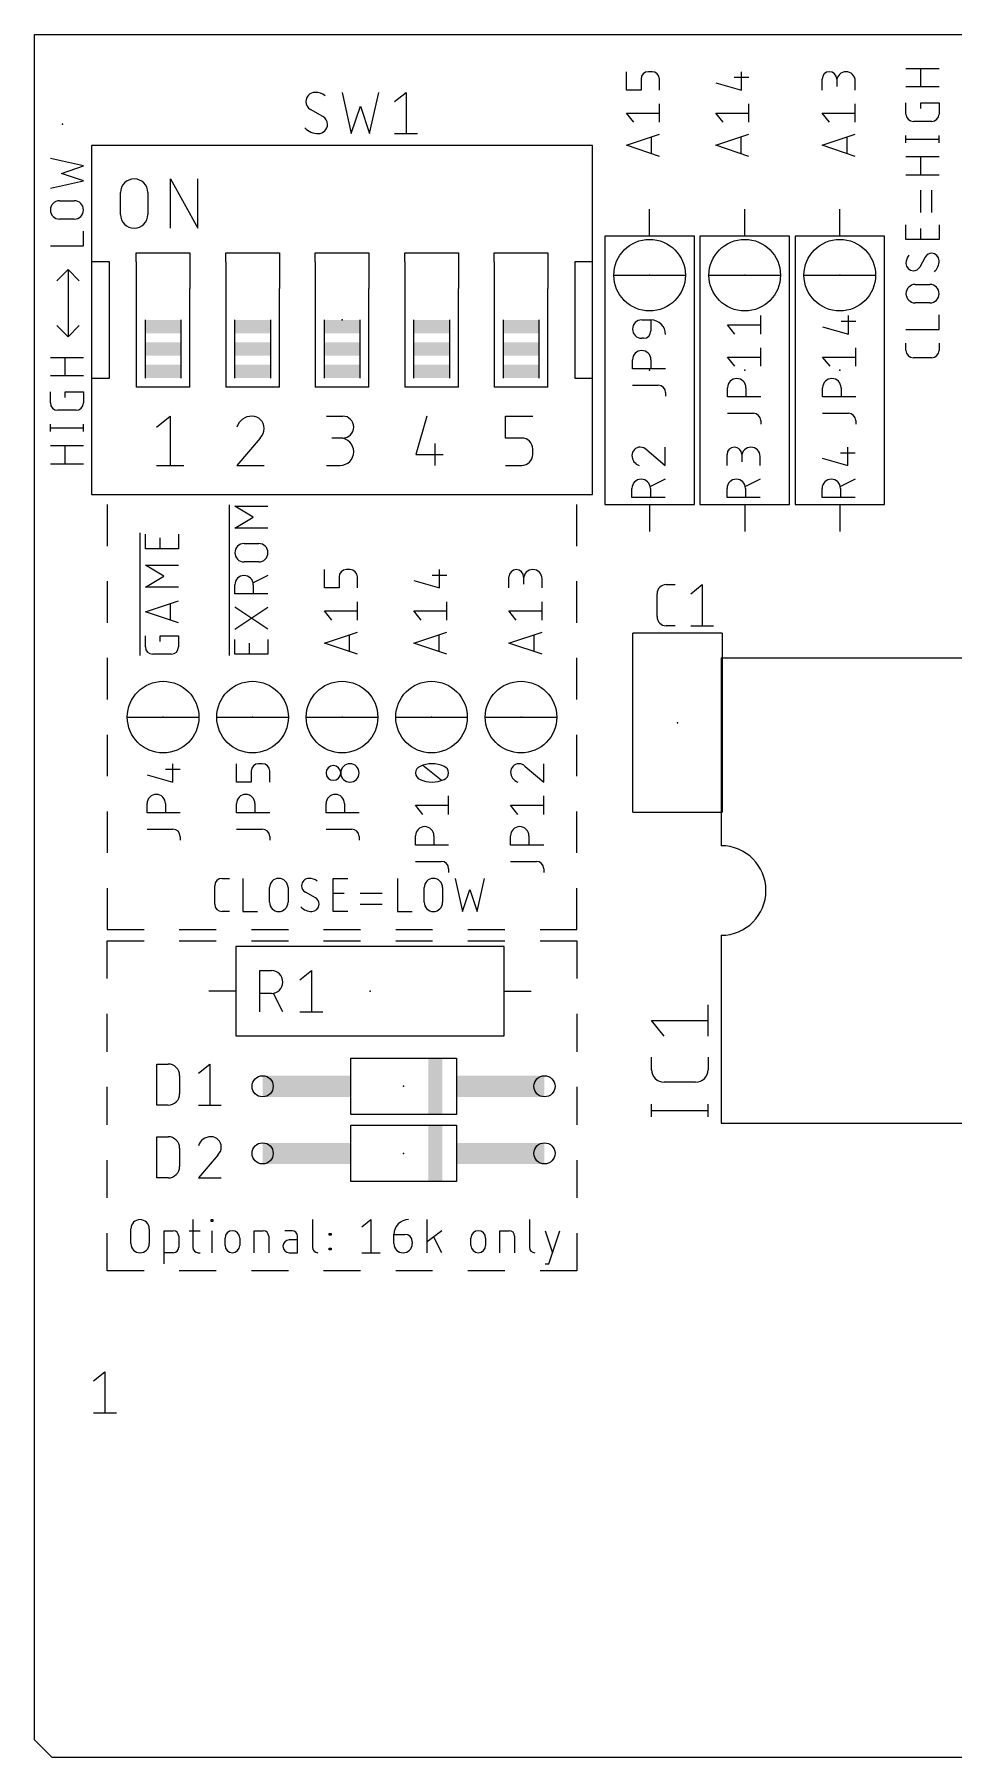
# Model space of a CAD drawing. Extents: x 0 to 58, y 0 to 76.8.
# Drawn here: x 0 to 26.09, y 0 to 48.9 of the extents above; entities that cross this region are included whole.
import ezdxf

# ---------------------------------------------------------------- set-up
doc = ezdxf.new("R2010")
doc.units = 0
for name, color, linetype in [('20', 30, 'CONTINUOUS'), ('21', 253, 'CONTINUOUS'), ('23', 7, 'CONTINUOUS'), ('25', 253, 'CONTINUOUS'), ('51', 253, 'CONTINUOUS')]:
    doc.layers.add(name, color=color, linetype=linetype)

# ---------------------------------------------------------------- blocks, each defined once
blk = doc.blocks.new('RECT')
blk.add_solid([(-0.5, -0.5), (0.5, -0.5), (-0.5, 0.5), (0.5, 0.5)])

msp = doc.modelspace()

# ---------------------------------------------------------------- linework, layer by layer
at = {"layer": '20'}
for p, q in [((0, 11), (0, 48.9)), ((0, 48.9), (58, 48.9)), ((0, 0.5), (0, 11)), ((0.5, 0), (0, 0.5)), ((57.5, 0), (0.5, 0))]:
    msp.add_line(p, q, dxfattribs=at)
at = {"layer": '21'}
for p, q in [((24.7396, 47.9312), (25.6794, 47.9312)), ((25.1573, 47.4091), (25.1573, 47.9312)), ((16.8021, 47.3216), (16.8021, 47.8437)), ((17.2198, 47.6349), (17.2198, 47.3216)), ((17.5331, 47.8437), (17.4286, 47.8437)), ((17.7419, 47.3216), (17.7419, 47.6349)), ((19.3421, 47.5304), (20.0731, 47.3216)), ((19.8642, 47.6871), (20.2819, 47.6871)), ((20.0731, 47.3216), (20.0731, 47.8437)), ((22.3584, 47.3216), (22.3584, 47.6349)), ((22.776, 47.6349), (22.776, 47.426)), ((23.2981, 47.3216), (23.2981, 47.5827)), ((17.2198, 47.3216), (16.8021, 47.3216)), ((25.6794, 47.4091), (24.7396, 47.4091)), ((24.7396, 46.6426), (24.7396, 46.9559)), ((25.1573, 46.7992), (25.1573, 46.9559)), ((25.1573, 46.9559), (25.6794, 46.9559)), ((25.6794, 46.9559), (25.6794, 46.6426)), ((17.0109, 46.4072), (16.8021, 46.6683)), ((16.8021, 46.6683), (17.7419, 46.6683)), ((17.7419, 46.4072), (17.7419, 46.9293)), ((19.5509, 46.4072), (19.3421, 46.6683)), ((19.3421, 46.6683), (20.2819, 46.6683)), ((20.2819, 46.4072), (20.2819, 46.9293)), ((22.5672, 46.4072), (22.3584, 46.6683)), ((22.3584, 46.6683), (23.2981, 46.6683)), ((23.2981, 46.4072), (23.2981, 46.9293)), ((16.8021, 45.7539), (17.7419, 46.0671)), ((17.5069, 45.9888), (17.5069, 45.5189)), ((19.3421, 45.7539), (20.2819, 46.0671)), ((20.047, 45.9888), (20.047, 45.5189)), ((22.3584, 45.7539), (23.2981, 46.0671)), ((23.0632, 45.9888), (23.0632, 45.5189)), ((24.7396, 45.8284), (24.7396, 46.0372)), ((25.4706, 46.4337), (24.9484, 46.4337)), ((25.6794, 45.8284), (25.6794, 46.0372)), ((15.8433, 45.7518), (1.6193, 45.7518)), ((1.6193, 45.7518), (1.6193, 42.4498)), ((15.8433, 42.4498), (15.8433, 45.7518)), ((17.7419, 45.4406), (16.8021, 45.7539)), ((20.2819, 45.4406), (19.3421, 45.7539)), ((23.2981, 45.4406), (22.3584, 45.7539)), ((24.7396, 45.9328), (25.6794, 45.9328)), ((1.3907, 45.1671), (0.4509, 45.3759)), ((0.7641, 44.9582), (1.3907, 45.1671)), ((24.7396, 45.4319), (25.6794, 45.4319)), ((25.1573, 44.9098), (25.1573, 45.4319)), ((0.4509, 44.5405), (1.3907, 44.7494)), ((1.3907, 44.7494), (0.7641, 44.9582)), ((25.6794, 44.9098), (24.7396, 44.9098)), ((0.7119, 44.183), (1.1296, 44.183)), ((25.1573, 43.8517), (25.1573, 44.4782)), ((25.4706, 43.8517), (25.4706, 44.4782)), ((1.1296, 43.6608), (0.7119, 43.6608)), ((17.4625, 43.18), (17.4625, 43.942)), ((20.1613, 43.18), (20.1613, 43.942)), ((22.86, 43.18), (22.86, 43.942)), ((1.3907, 42.9006), (1.3907, 43.3183)), ((16.1925, 43.18), (16.1925, 35.56)), ((18.7325, 43.18), (16.1925, 43.18)), ((18.7325, 35.56), (18.7325, 43.18)), ((18.8912, 43.18), (18.8912, 35.56)), ((21.4313, 43.18), (18.8912, 43.18)), ((21.4313, 35.56), (21.4313, 43.18)), ((21.59, 43.18), (21.59, 35.56)), ((24.13, 43.18), (21.59, 43.18)), ((24.13, 35.56), (24.13, 43.18)), ((24.7396, 43.0827), (24.7396, 43.5004)), ((25.6794, 43.0827), (24.7396, 43.0827)), ((25.1573, 43.0827), (25.1573, 43.396)), ((25.6794, 43.5004), (25.6794, 43.0827)), ((0.4509, 42.9006), (1.3907, 42.9006)), ((2.8893, 42.4498), (2.8893, 42.7037)), ((2.8893, 42.7037), (3.1433, 42.7037)), ((4.1593, 42.7037), (4.4133, 42.7037)), ((4.4133, 42.7037), (4.4133, 42.4498)), ((5.4293, 42.4498), (5.4293, 42.7037)), ((5.4293, 42.7037), (5.6833, 42.7037)), ((6.6993, 42.7037), (6.9533, 42.7037)), ((6.9533, 42.7037), (6.9533, 42.4498)), ((7.9693, 42.4498), (7.9693, 42.7037)), ((7.9693, 42.7037), (8.2233, 42.7037)), ((9.2393, 42.7037), (9.4932, 42.7037)), ((9.4932, 42.7037), (9.4932, 42.4498)), ((10.5092, 42.4498), (10.5092, 42.7037)), ((10.5092, 42.7037), (10.7633, 42.7037)), ((11.7793, 42.7037), (12.0333, 42.7037)), ((12.0333, 42.7037), (12.0333, 42.4498)), ((13.0493, 42.4498), (13.0493, 42.7037)), ((13.0493, 42.7037), (13.3033, 42.7037)), ((14.3193, 42.7037), (14.5732, 42.7037)), ((14.5732, 42.7037), (14.5732, 42.4498)), ((25.2878, 42.5842), (25.1312, 42.2971)), ((0.635, 41.91), (0.9525, 42.2275)), ((0.9525, 42.2275), (0.9525, 40.3225)), ((0.9525, 42.2275), (1.27, 41.91)), ((2.1273, 42.4498), (1.6193, 42.4498)), ((1.6193, 42.4498), (1.6193, 39.1478)), ((2.1273, 39.1478), (2.1273, 42.4498)), ((15.8433, 42.4498), (15.3353, 42.4498)), ((15.3353, 42.4498), (15.3353, 39.1478)), ((15.8433, 39.1478), (15.8433, 42.4498)), ((2.8893, 41.6878), (2.8893, 38.8938)), ((4.4133, 38.8938), (4.4133, 41.6878)), ((5.4293, 41.6878), (5.4293, 38.8938)), ((6.9533, 38.8938), (6.9533, 41.6878)), ((7.9693, 41.6878), (7.9693, 38.8938)), ((9.4932, 38.8938), (9.4932, 41.6878)), ((10.5092, 41.6878), (10.5092, 38.8938)), ((12.0333, 38.8938), (12.0333, 41.6878)), ((13.0493, 41.6878), (13.0493, 38.8938)), ((14.5732, 38.8938), (14.5732, 41.6878)), ((25.0007, 41.8048), (25.4183, 41.8048)), ((25.4183, 41.2826), (25.0007, 41.2826)), ((0.635, 40.64), (0.9525, 40.3225)), ((0.9525, 40.3225), (1.27, 40.64)), ((3.1433, 40.7988), (3.1433, 39.1478)), ((4.1593, 40.7988), (4.1593, 39.1478)), ((5.6833, 40.7988), (5.6833, 39.1478)), ((6.6993, 40.7988), (6.6993, 39.1478)), ((8.2233, 40.7988), (8.2233, 39.1478)), ((9.2393, 40.7988), (9.2393, 39.1478)), ((10.7633, 40.7988), (10.7633, 39.1478)), ((11.7793, 40.7988), (11.7793, 39.1478)), ((13.3033, 40.7988), (13.3033, 39.1478)), ((14.3193, 40.7988), (14.3193, 39.1478)), ((25.6794, 40.5224), (25.6794, 40.9401)), ((24.7396, 40.5224), (25.6794, 40.5224)), ((24.7396, 39.9344), (24.7396, 40.1433)), ((25.6794, 40.1433), (25.6794, 39.9344)), ((0.4509, 39.7308), (1.3907, 39.7308)), ((0.8685, 39.2087), (0.8685, 39.7308)), ((25.4706, 39.7256), (24.9484, 39.7256)), ((1.3907, 39.2087), (0.4509, 39.2087)), ((1.6193, 39.1478), (2.1273, 39.1478)), ((1.6193, 39.1478), (1.6193, 35.8458)), ((15.3353, 39.1478), (15.8433, 39.1478)), ((15.8433, 35.8458), (15.8433, 39.1478)), ((0.4509, 38.4422), (0.4509, 38.7555)), ((0.8685, 38.5988), (0.8685, 38.7555)), ((0.8685, 38.7555), (1.3907, 38.7555)), ((1.3907, 38.7555), (1.3907, 38.4422)), ((4.4133, 38.8938), (2.8893, 38.8938)), ((6.9533, 38.8938), (5.4293, 38.8938)), ((9.4932, 38.8938), (7.9693, 38.8938)), ((12.0333, 38.8938), (10.5092, 38.8938)), ((14.5732, 38.8938), (13.0493, 38.8938)), ((1.1818, 38.2333), (0.6597, 38.2333)), ((0.4509, 37.628), (0.4509, 37.8368)), ((0.4509, 37.7324), (1.3907, 37.7324)), ((1.3907, 37.628), (1.3907, 37.8368)), ((0.4509, 37.2315), (1.3907, 37.2315)), ((0.8685, 36.7094), (0.8685, 37.2315)), ((1.3907, 36.7094), (0.4509, 36.7094)), ((1.6193, 35.8458), (15.8433, 35.8458)), ((2.0638, 35.56), (2.0638, 34.3825)), ((5.5372, 31.2738), (5.5372, 35.5496)), ((6.2117, 35.1983), (5.6896, 35.5115)), ((5.6896, 35.5115), (6.6294, 35.5115)), ((15.3988, 34.3825), (15.3988, 35.56)), ((16.1925, 35.56), (18.7325, 35.56)), ((17.4625, 35.56), (17.4625, 34.798)), ((18.8912, 35.56), (21.4313, 35.56)), ((20.1613, 35.56), (20.1613, 34.798)), ((21.59, 35.56), (24.13, 35.56)), ((22.86, 35.56), (22.86, 34.798)), ((2.9972, 31.2738), (2.9972, 34.7564)), ((5.6896, 34.885), (6.2117, 35.1983)), ((6.6294, 34.885), (5.6896, 34.885)), ((3.1496, 34.3006), (3.1496, 34.7183)), ((4.0894, 34.3006), (3.1496, 34.3006)), ((3.5673, 34.3006), (3.5673, 34.6139)), ((4.0894, 34.7183), (4.0894, 34.3006)), ((5.9507, 34.4535), (6.3683, 34.4535)), ((3.6717, 33.5236), (3.1496, 33.8369)), ((3.1496, 33.8369), (4.0894, 33.8369)), ((6.3683, 33.9314), (5.9507, 33.9314)), ((2.0638, 33.3825), (2.0638, 32.205)), ((3.1496, 33.2103), (3.6717, 33.5236)), ((5.6896, 33.0227), (5.6896, 33.2837)), ((6.6294, 33.5448), (6.2117, 33.3359)), ((6.2117, 33.2837), (6.2117, 33.0227)), ((8.2296, 33.1929), (8.2296, 33.715)), ((8.6473, 33.5061), (8.6473, 33.1929)), ((8.9606, 33.715), (8.8561, 33.715)), ((9.1694, 33.1929), (9.1694, 33.5061)), ((10.7696, 33.4017), (11.5006, 33.1929)), ((11.2917, 33.5583), (11.7094, 33.5583)), ((11.5006, 33.1929), (11.5006, 33.715)), ((13.4684, 33.1929), (13.4684, 33.5061)), ((13.886, 33.5061), (13.886, 33.2973)), ((14.4082, 33.1929), (14.4082, 33.4539)), ((15.3988, 32.205), (15.3988, 33.3825)), ((4.0894, 33.2103), (3.1496, 33.2103)), ((3.1496, 32.5178), (4.0894, 32.831)), ((6.6294, 33.0227), (5.6896, 33.0227)), ((8.6473, 33.1929), (8.2296, 33.1929)), ((9.1694, 32.2785), (9.1694, 32.8006)), ((11.7094, 32.2785), (11.7094, 32.8006)), ((14.4082, 32.2785), (14.4082, 32.8006)), ((4.0894, 32.2045), (3.1496, 32.5178)), ((3.8545, 32.7527), (3.8545, 32.2828)), ((6.6294, 32.0199), (5.6896, 32.6464)), ((5.6896, 32.0199), (6.6294, 32.6464)), ((8.4384, 32.2785), (8.2296, 32.5395)), ((8.2296, 32.5395), (9.1694, 32.5395)), ((10.9784, 32.2785), (10.7696, 32.5395)), ((10.7696, 32.5395), (11.7094, 32.5395)), ((13.6772, 32.2785), (13.4684, 32.5395)), ((13.4684, 32.5395), (14.4082, 32.5395)), ((3.1496, 31.5207), (3.1496, 31.834)), ((3.5673, 31.6773), (3.5673, 31.834)), ((3.5673, 31.834), (4.0894, 31.834)), ((4.0894, 31.834), (4.0894, 31.5207)), ((8.2296, 31.6251), (9.1694, 31.9384)), ((8.9345, 31.8601), (8.9345, 31.3902)), ((10.7696, 31.6251), (11.7094, 31.9384)), ((11.4745, 31.8601), (11.4745, 31.3902)), ((13.4684, 31.6251), (14.4082, 31.9384)), ((14.1732, 31.8601), (14.1732, 31.3902)), ((16.9863, 26.8288), (16.9863, 31.9088)), ((19.5263, 31.9088), (16.9863, 31.9088)), ((19.5263, 31.9088), (19.5263, 26.8288)), ((3.8806, 31.3118), (3.3584, 31.3118)), ((5.6896, 31.3118), (5.6896, 31.7295)), ((6.6294, 31.3118), (5.6896, 31.3118)), ((6.1073, 31.3118), (6.1073, 31.6251)), ((6.6294, 31.7295), (6.6294, 31.3118)), ((9.1694, 31.3118), (8.2296, 31.6251)), ((11.7094, 31.3118), (10.7696, 31.6251)), ((14.4082, 31.3118), (13.4684, 31.6251)), ((2.0638, 31.205), (2.0638, 30.0275)), ((15.3988, 30.0275), (15.3988, 31.205)), ((19.4945, 31.2103), (19.4945, 25.8763)), ((19.4945, 31.2103), (54.8005, 31.2103)), ((2.0638, 29.0275), (2.0638, 27.85)), ((15.3988, 27.85), (15.3988, 29.0275)), ((2.0638, 26.85), (2.0638, 25.6725)), ((15.3988, 25.6725), (15.3988, 26.85)), ((16.9863, 26.8288), (19.5263, 26.8288)), ((5.3269, 24.9491), (5.5358, 24.9491)), ((5.9149, 24.9491), (5.9149, 24.0094)), ((8.4752, 24.0094), (8.4752, 24.9491)), ((8.4752, 24.9491), (8.8929, 24.9491)), ((10.304, 24.9491), (10.304, 24.0094)), ((11.9439, 24.9491), (12.1528, 24.0094)), ((12.5705, 24.0094), (12.7793, 24.9491)), ((2.0638, 24.6725), (2.0638, 23.495)), ((5.1181, 24.2182), (5.1181, 24.7403)), ((6.6751, 24.2704), (6.6751, 24.6881)), ((7.1973, 24.6881), (7.1973, 24.2704)), ((7.9767, 24.4009), (7.6896, 24.5576)), ((8.4752, 24.5315), (8.7885, 24.5315)), ((9.2442, 24.5315), (9.8707, 24.5315)), ((11.0642, 24.2704), (11.0642, 24.6881)), ((11.5864, 24.6881), (11.5864, 24.2704)), ((12.1528, 24.0094), (12.3616, 24.6359)), ((12.3616, 24.6359), (12.5705, 24.0094)), ((15.3988, 23.495), (15.3988, 24.6725)), ((5.5358, 24.0094), (5.3269, 24.0094)), ((5.9149, 24.0094), (6.3326, 24.0094)), ((8.8929, 24.0094), (8.4752, 24.0094)), ((9.2442, 24.2182), (9.8707, 24.2182)), ((10.304, 24.0094), (10.7217, 24.0094)), ((2.0638, 23.495), (3.1116, 23.495)), ((4.1116, 23.495), (5.1595, 23.495)), ((6.1595, 23.495), (7.2073, 23.495)), ((8.2073, 23.495), (9.2552, 23.495)), ((10.2552, 23.495), (11.303, 23.495)), ((12.303, 23.495), (13.3509, 23.495)), ((14.3509, 23.495), (15.3988, 23.495)), ((2.0638, 23.1775), (3.1116, 23.1775)), ((2.0638, 22.1043), (2.0638, 23.1775)), ((4.1116, 23.1775), (5.1595, 23.1775)), ((13.335, 23.0188), (5.715, 23.0188)), ((5.715, 23.0188), (5.715, 20.4788)), ((6.1595, 23.1775), (7.2073, 23.1775)), ((8.2073, 23.1775), (9.2552, 23.1775)), ((10.2552, 23.1775), (11.303, 23.1775)), ((12.303, 23.1775), (13.3509, 23.1775)), ((13.335, 20.4788), (13.335, 23.0188)), ((14.3509, 23.1775), (15.3988, 23.1775)), ((15.3988, 23.1775), (15.3988, 22.1043)), ((19.4945, 23.3362), (19.4945, 18.0023)), ((5.715, 21.7488), (4.953, 21.7488)), ((13.335, 21.7488), (14.097, 21.7488)), ((2.0638, 20.031), (2.0638, 21.1043)), ((15.3988, 21.1043), (15.3988, 20.031)), ((5.715, 20.4788), (13.335, 20.4788)), ((8.9775, 19.85), (11.9775, 19.85)), ((8.9775, 18.25), (8.9775, 19.85)), ((11.9775, 19.85), (11.9775, 18.25)), ((2.0638, 17.9578), (2.0638, 19.031)), ((15.3988, 19.031), (15.3988, 17.9578)), ((11.9775, 18.25), (8.9775, 18.25)), ((8.9775, 17.945), (11.9775, 17.945)), ((8.9775, 16.345), (8.9775, 17.945)), ((11.9775, 17.945), (11.9775, 16.345)), ((19.4945, 18.0023), (54.8005, 18.0023)), ((2.0638, 15.8845), (2.0638, 16.9578)), ((15.3988, 16.9578), (15.3988, 15.8845)), ((11.9775, 16.345), (8.9775, 16.345)), ((4.493, 15.2654), (4.493, 14.4822)), ((5.0139, 15.2132), (5.0139, 15.2654)), ((5.0139, 15.2654), (5.0662, 15.2654)), ((5.0662, 15.2132), (5.0139, 15.2132)), ((5.0662, 15.2654), (5.0662, 15.2132)), ((7.8917, 15.2654), (7.8917, 14.4822)), ((9.29, 15.0566), (9.5511, 15.2654)), ((9.5511, 15.2654), (9.5511, 14.3256)), ((11.151, 14.3256), (11.151, 15.2654)), ((14.0487, 15.2654), (14.0487, 14.4822)), ((2.0638, 13.8113), (2.0638, 14.8845)), ((2.7369, 14.5867), (2.7369, 15.0043)), ((3.259, 15.0043), (3.259, 14.5867)), ((3.6775, 14.0123), (3.6775, 14.9521)), ((3.6775, 14.9521), (3.9386, 14.9521)), ((4.0952, 14.7955), (4.0952, 14.4822)), ((4.3886, 14.9521), (4.7018, 14.9521)), ((5.04, 14.3256), (5.04, 14.9521)), ((5.4103, 14.5344), (5.4103, 14.7433)), ((5.828, 14.7433), (5.828, 14.5344)), ((6.2333, 14.3256), (6.2333, 14.9521)), ((6.2333, 14.9521), (6.4943, 14.9521)), ((6.651, 14.7955), (6.651, 14.3256)), ((7.3127, 14.9521), (7.1039, 14.9521)), ((7.4694, 14.6911), (7.2344, 14.6911)), ((7.4694, 14.3256), (7.4694, 14.7955)), ((8.3667, 14.8216), (8.3667, 14.8738)), ((8.3667, 14.8738), (8.4189, 14.8738)), ((8.4189, 14.8216), (8.3667, 14.8216)), ((8.4189, 14.8738), (8.4189, 14.8216)), ((10.2044, 14.8477), (10.5177, 14.8477)), ((10.2044, 14.5867), (10.2044, 14.8477)), ((11.5687, 14.9521), (11.151, 14.6389)), ((11.5687, 14.3256), (11.3338, 14.7694)), ((12.3902, 14.5344), (12.3902, 14.7433)), ((12.8079, 14.7433), (12.8079, 14.5344)), ((13.2132, 14.3256), (13.2132, 14.9521)), ((13.2132, 14.9521), (13.4742, 14.9521)), ((13.6308, 14.7955), (13.6308, 14.3256)), ((14.4933, 14.9521), (14.7022, 14.3256)), ((14.5977, 14.0123), (14.911, 14.9521)), ((15.3988, 14.8845), (15.3988, 13.8113)), ((3.9386, 14.3256), (3.6775, 14.3256)), ((4.6496, 14.3256), (4.7018, 14.3256)), ((7.2344, 14.3256), (7.4694, 14.3256)), ((8.3667, 14.4039), (8.3667, 14.4561)), ((8.3667, 14.4561), (8.4189, 14.4561)), ((8.4189, 14.4039), (8.3667, 14.4039)), ((8.4189, 14.4561), (8.4189, 14.4039)), ((9.29, 14.3256), (9.8121, 14.3256)), ((10.7265, 14.6389), (10.7265, 14.5867)), ((3.1116, 13.8113), (2.0638, 13.8113)), ((5.1595, 13.8113), (4.1116, 13.8113)), ((7.2073, 13.8113), (6.1595, 13.8113)), ((9.2552, 13.8113), (8.2073, 13.8113)), ((11.303, 13.8113), (10.2552, 13.8113)), ((13.3509, 13.8113), (12.303, 13.8113)), ((15.3988, 13.8113), (14.3509, 13.8113)), ((14.4933, 14.0123), (14.5977, 14.0123)), ((1.6754, 10.6896), (2, 10.9492)), ((2, 10.9492), (2, 9.7808)), ((1.6754, 9.7808), (2.3246, 9.7808))]:
    msp.add_line(p, q, dxfattribs=at)
for centre in [(17.4625, 42.0688), (20.1613, 42.0688), (22.86, 42.0688), (3.6513, 29.5275), (6.1913, 29.5275), (8.7313, 29.5275), (11.2713, 29.5275), (13.8113, 29.5275)]:
    msp.add_circle(centre, 1.016, dxfattribs=at)
for centre, radius, start, end in [((17.4286, 47.6349), 0.2088, 90, 180), ((17.5331, 47.6349), 0.2088, 0, 90), ((22.5672, 47.6349), 0.2088, 0, 180), ((23.0371, 47.5827), 0.2611, 0, 180), ((24.9484, 46.6426), 0.2089, 180.0017, 270), ((25.4706, 46.6426), 0.2088, 270, 0), ((0.7119, 43.9219), 0.2611, 90, 270), ((1.1296, 43.9219), 0.2611, 270, 90), ((25.1312, 42.4015), 0.3916, 143.1292, 180), ((25.4706, 42.4766), 0.2121, 90.0001, 149.4899), ((25.4706, 42.4798), 0.2088, 0, 90), ((24.9484, 42.4015), 0.2088, 180, 270), ((24.9484, 42.4048), 0.2121, 269.9997, 329.4903), ((25.2382, 42.4798), 0.4412, 314.7611, 359.9999), ((25.0007, 41.5437), 0.2611, 90, 270), ((25.4183, 41.5437), 0.2611, 270, 90), ((24.9484, 39.9345), 0.2089, 180.0017, 270), ((25.4706, 39.9344), 0.2088, 270, 0), ((0.6597, 38.4422), 0.2089, 180.0017, 270), ((1.1818, 38.4422), 0.2088, 270, 0), ((5.9507, 34.1924), 0.2611, 90, 270), ((6.3683, 34.1924), 0.2611, 270, 90), ((5.9507, 33.2837), 0.2611, 0, 180), ((8.8561, 33.5061), 0.2088, 90, 180), ((8.9606, 33.5061), 0.2088, 0, 90), ((13.6772, 33.5061), 0.2088, 0, 180), ((14.1471, 33.4539), 0.2611, 0, 180), ((3.3584, 31.5207), 0.2089, 180.0017, 270), ((3.8806, 31.5207), 0.2088, 270, 0), ((19.4945, 24.6063), 1.27, 270, 90), ((5.3269, 24.7403), 0.2088, 90.0009, 180), ((6.9362, 24.6881), 0.2611, 0, 180), ((7.794, 24.7403), 0.2088, 89.9991, 180), ((7.794, 24.5576), 0.3916, 53.1301, 89.9991), ((11.3253, 24.6881), 0.2611, 0, 180), ((7.7973, 24.7403), 0.2121, 179.9997, 239.4903), ((5.3269, 24.2182), 0.2088, 180, 270), ((6.9362, 24.2704), 0.2611, 180, 0), ((7.8723, 24.4505), 0.4412, 224.7611, 269.9999), ((7.8723, 24.2182), 0.2088, 270, 0), ((7.8691, 24.2182), 0.2121, 0.0001, 59.4899), ((11.3253, 24.2704), 0.2611, 180, 0), ((2.9979, 15.0043), 0.2611, 0, 180), ((10.6221, 14.8477), 0.4177, 90.0004, 180), ((3.9386, 14.7955), 0.1566, 0.0011, 90), ((5.6192, 14.7433), 0.2088, 0, 180), ((6.4943, 14.7955), 0.1566, 0.0011, 90), ((7.2344, 14.5083), 0.1827, 90, 270), ((7.3127, 14.7955), 0.1566, 0, 90), ((10.5177, 14.6389), 0.2088, 0, 90), ((12.599, 14.7433), 0.2088, 0, 180), ((13.4742, 14.7955), 0.1566, 0.0011, 90), ((2.9979, 14.5867), 0.2611, 180, 0), ((3.9386, 14.4822), 0.1566, 270, 0), ((4.6496, 14.4822), 0.1566, 180, 270), ((5.6192, 14.5344), 0.2088, 180, 0), ((8.0484, 14.4822), 0.1566, 180, 270), ((10.4655, 14.5867), 0.2611, 180, 0), ((12.599, 14.5344), 0.2088, 180, 0), ((14.2053, 14.4822), 0.1566, 180, 270)]:
    msp.add_arc(centre, radius, start, end, dxfattribs=at)
at = {"layer": '23'}
for p in [(0.7938, 46.355), (17.4625, 42.0688), (20.1613, 42.0688), (22.86, 42.0688), (8.7313, 40.7988), (17.4625, 39.37), (20.1613, 39.37), (22.86, 39.37), (3.6513, 29.5275), (6.1913, 29.5275), (8.7313, 29.5275), (11.2713, 29.5275), (13.8113, 29.5275), (18.2563, 29.3688), (9.525, 21.7488), (10.4775, 19.05), (10.4775, 17.145)]:
    msp.add_point(p, dxfattribs=at)
at = {"layer": '25'}
for p, q in [((8.7334, 47.2567), (8.993, 46.0883)), ((9.5123, 46.0883), (9.7719, 47.2567)), ((10.2235, 46.9971), (10.548, 47.2567)), ((10.548, 47.2567), (10.548, 46.0883)), ((8.1901, 46.5751), (7.8331, 46.7699)), ((8.993, 46.0883), (9.2527, 46.8672)), ((9.2527, 46.8672), (9.5123, 46.0883)), ((10.2235, 46.0883), (10.8726, 46.0883)), ((17.2379, 40.7993), (17.499, 40.7993)), ((17.499, 40.7993), (17.499, 40.486)), ((19.8844, 40.3978), (19.6756, 40.6589)), ((19.6756, 40.6589), (20.6154, 40.6589)), ((20.6154, 40.3978), (20.6154, 40.9199)), ((22.3743, 40.6067), (23.1053, 40.3978)), ((22.8965, 40.7633), (23.3142, 40.7633)), ((23.1053, 40.3978), (23.1053, 40.9199)), ((17.2901, 40.2772), (17.2379, 40.2772)), ((16.9769, 39.4064), (16.9769, 39.6674)), ((17.499, 39.6674), (17.499, 39.4064)), ((19.8844, 39.4834), (19.6756, 39.7445)), ((19.6756, 39.7445), (20.6154, 39.7445)), ((20.6154, 39.4834), (20.6154, 40.0055)), ((22.5832, 39.4834), (22.3743, 39.7445)), ((22.3743, 39.7445), (23.3142, 39.7445)), ((23.3142, 39.4834), (23.3142, 40.0055)), ((17.9167, 39.4064), (16.9769, 39.4064)), ((16.9769, 38.9436), (17.7078, 38.9436)), ((17.9167, 38.7348), (17.9167, 38.6303)), ((19.6756, 38.6126), (19.6756, 38.8737)), ((20.1977, 38.8737), (20.1977, 38.6126)), ((22.3743, 38.6126), (22.3743, 38.8737)), ((22.8965, 38.8737), (22.8965, 38.6126)), ((20.6154, 38.6126), (19.6756, 38.6126)), ((19.6756, 38.1499), (20.4066, 38.1499)), ((23.3142, 38.6126), (22.3743, 38.6126)), ((22.3743, 38.1499), (23.1053, 38.1499)), ((20.6154, 37.941), (20.6154, 37.8366)), ((23.3142, 37.941), (23.3142, 37.8366)), ((17.9007, 36.6655), (17.9007, 37.1877)), ((23.0893, 36.6655), (23.0893, 37.1877)), ((17.3785, 37.1093), (17.9007, 36.6655)), ((19.6596, 36.6655), (19.6596, 36.9788)), ((20.0773, 36.9788), (20.0773, 36.77)), ((20.5994, 36.6655), (20.5994, 36.9266)), ((22.3584, 36.8744), (23.0893, 36.6655)), ((22.8805, 37.031), (23.2981, 37.031)), ((17.9007, 36.279), (17.483, 36.0701)), ((20.5994, 36.279), (20.1817, 36.0701)), ((23.2981, 36.279), (22.8805, 36.0701)), ((16.9609, 35.7569), (16.9609, 36.0179)), ((17.9007, 35.7569), (16.9609, 35.7569)), ((17.483, 36.0179), (17.483, 35.7569)), ((19.6596, 35.7569), (19.6596, 36.0179)), ((20.5994, 35.7569), (19.6596, 35.7569)), ((20.1817, 36.0179), (20.1817, 35.7569)), ((22.3584, 35.7569), (22.3584, 36.0179)), ((23.2981, 35.7569), (22.3584, 35.7569)), ((22.8805, 36.0179), (22.8805, 35.7569)), ((17.9317, 33.2867), (18.1913, 33.2867)), ((18.6279, 33.0271), (18.9524, 33.2867)), ((18.9524, 33.2867), (18.9524, 32.1183)), ((17.6721, 32.3779), (17.6721, 33.0271)), ((18.1913, 32.1183), (17.9317, 32.1183)), ((18.6279, 32.1183), (19.277, 32.1183)), ((3.1971, 27.8901), (3.9281, 27.6813)), ((3.7192, 28.0468), (4.1369, 28.0468)), ((3.9281, 27.6813), (3.9281, 28.2034)), ((5.7371, 27.6813), (5.7371, 28.2034)), ((6.1548, 27.9946), (6.1548, 27.6813)), ((6.4681, 28.2034), (6.3636, 28.2034)), ((6.6769, 27.6813), (6.6769, 27.9946)), ((11.5481, 27.7335), (11.0259, 28.1512)), ((13.9335, 28.1251), (14.4557, 27.6813)), ((14.4557, 27.6813), (14.4557, 28.2034)), ((6.1548, 27.6813), (5.7371, 27.6813)), ((3.1971, 26.8105), (3.1971, 27.0716)), ((3.7192, 27.0716), (3.7192, 26.8105)), ((5.7371, 26.8105), (5.7371, 27.0716)), ((6.2592, 27.0716), (6.2592, 26.8105)), ((8.2771, 26.8105), (8.2771, 27.0716)), ((8.7992, 27.0716), (8.7992, 26.8105)), ((11.0259, 26.7669), (10.8171, 27.0279)), ((10.8171, 27.0279), (11.7569, 27.0279)), ((11.7569, 26.7669), (11.7569, 27.289)), ((13.7247, 26.7669), (13.5159, 27.0279)), ((13.5159, 27.0279), (14.4557, 27.0279)), ((14.4557, 26.7669), (14.4557, 27.289)), ((4.1369, 26.8105), (3.1971, 26.8105)), ((6.6769, 26.8105), (5.7371, 26.8105)), ((9.2169, 26.8105), (8.2771, 26.8105)), ((3.1971, 26.3477), (3.9281, 26.3477)), ((4.1369, 26.1389), (4.1369, 26.0345)), ((5.7371, 26.3477), (6.4681, 26.3477)), ((6.6769, 26.1389), (6.6769, 26.0345)), ((8.2771, 26.3477), (9.0081, 26.3477)), ((9.2169, 26.1389), (9.2169, 26.0345)), ((10.8171, 25.8961), (10.8171, 26.1572)), ((11.3392, 26.1572), (11.3392, 25.8961)), ((13.5159, 25.8961), (13.5159, 26.1572)), ((14.038, 26.1572), (14.038, 25.8961)), ((11.7569, 25.8961), (10.8171, 25.8961)), ((10.8171, 25.4333), (11.5481, 25.4333)), ((14.4557, 25.8961), (13.5159, 25.8961)), ((13.5159, 25.4333), (14.2468, 25.4333)), ((11.7569, 25.2245), (11.7569, 25.1201)), ((14.4557, 25.2245), (14.4557, 25.1201)), ((6.4008, 21.1646), (6.4008, 22.333)), ((6.4008, 22.333), (6.7254, 22.333)), ((7.5364, 22.0733), (7.861, 22.333)), ((7.861, 22.333), (7.861, 21.1646)), ((6.7254, 21.6838), (6.4008, 21.6838)), ((7.0499, 21.1646), (6.7903, 21.6838)), ((7.5364, 21.1646), (8.1855, 21.1646)), ((19.1198, 20.4728), (19.1198, 21.3618)), ((17.8753, 20.4728), (17.5197, 20.9173)), ((17.5197, 20.9173), (19.1198, 20.9173)), ((3.4721, 18.5133), (3.4721, 19.6817)), ((3.4721, 19.6817), (3.7966, 19.6817)), ((4.6531, 19.4221), (4.9777, 19.6817)), ((4.9777, 19.6817), (4.9777, 18.5133)), ((17.5197, 19.5214), (17.5197, 19.877)), ((19.1198, 19.877), (19.1198, 19.5214)), ((4.1212, 19.3571), (4.1212, 18.8379)), ((18.7643, 19.1658), (17.8753, 19.1658)), ((3.7966, 18.5133), (3.4721, 18.5133)), ((4.6531, 18.5133), (5.3023, 18.5133)), ((17.5197, 18.1864), (17.5197, 18.542)), ((17.5197, 18.3642), (19.1198, 18.3642)), ((19.1198, 18.1864), (19.1198, 18.542)), ((3.4721, 16.4496), (3.4721, 17.618)), ((3.4721, 17.618), (3.7966, 17.618)), ((4.1212, 17.2934), (4.1212, 16.7741)), ((5.2049, 17.0987), (4.6531, 16.4496)), ((3.7966, 16.4496), (3.4721, 16.4496)), ((4.6531, 16.4496), (5.3023, 16.4496))]:
    msp.add_line(p, q, dxfattribs=at)
for centre, radius, start, end in [((7.9629, 46.9971), 0.2596, 89.9993, 180), ((7.967, 46.9971), 0.2637, 179.9998, 239.4902), ((7.9629, 46.7699), 0.4868, 53.1301, 89.9993), ((8.0562, 46.3479), 0.2637, 0.0001, 59.4899), ((8.0603, 46.6368), 0.5485, 224.761, 269.9999), ((8.0603, 46.3479), 0.2596, 270, 0), ((17.2379, 40.5382), 0.2611, 90, 270), ((17.499, 40.3816), 0.4177, 0, 90), ((17.2901, 40.486), 0.2088, 270, 0), ((17.2379, 39.6674), 0.2611, 0, 180), ((19.9367, 38.8737), 0.2611, 0, 180), ((22.6354, 38.8737), 0.2611, 0, 180), ((17.7078, 38.7348), 0.2088, 0, 90), ((20.4066, 37.941), 0.2088, 0, 90), ((23.1053, 37.941), 0.2088, 0, 90), ((17.1958, 36.9527), 0.235, 90, 180), ((17.1958, 36.9353), 0.2524, 43.6037, 90.0001), ((19.8684, 36.9788), 0.2088, 0, 180), ((20.3383, 36.9266), 0.2611, 0, 180), ((17.2627, 36.9527), 0.3018, 180.0002, 252.0556), ((17.2219, 36.0179), 0.2611, 0, 180), ((19.9207, 36.0179), 0.2611, 0, 180), ((22.6194, 36.0179), 0.2611, 0, 180), ((17.9317, 33.0271), 0.2596, 90.0007, 180), ((17.9317, 32.3779), 0.2596, 180, 270), ((6.3636, 27.9946), 0.2088, 90, 180), ((6.4681, 27.9946), 0.2088, 0, 90), ((8.4859, 27.9423), 0.2088, 90, 270), ((8.4859, 27.9423), 0.2088, 270, 90), ((8.9558, 27.9423), 0.2611, 90, 270), ((8.9558, 27.9423), 0.2611, 270, 90), ((11.0103, 27.9423), 0.1932, 108.9238, 180.0003), ((11.0103, 27.9423), 0.1932, 179.9999, 251.076), ((11.287, 27.4289), 0.7745, 90.0001, 115.9888), ((11.287, 27.4289), 0.7745, 64.0113, 90), ((11.5637, 27.9423), 0.1932, 360, 71.0747), ((11.5637, 27.9423), 0.1932, 288.9255, 359.9999), ((13.7508, 27.9685), 0.235, 90, 180), ((13.8177, 27.9685), 0.3018, 180.0002, 252.0556), ((13.7508, 27.951), 0.2524, 43.6037, 90.0001), ((11.287, 28.4558), 0.7745, 244.0112, 269.9999), ((11.287, 28.4558), 0.7745, 270, 295.9887), ((3.4582, 27.0716), 0.2611, 0, 180), ((5.9982, 27.0716), 0.2611, 0, 180), ((8.5382, 27.0716), 0.2611, 0, 180), ((11.0782, 26.1572), 0.2611, 0, 180), ((13.7769, 26.1572), 0.2611, 0, 180), ((3.9281, 26.1389), 0.2088, 0, 90), ((6.4681, 26.1389), 0.2088, 0, 90), ((9.0081, 26.1389), 0.2088, 0, 90), ((11.5481, 25.2245), 0.2088, 0, 90), ((14.2468, 25.2245), 0.2088, 0, 90), ((6.7254, 22.0084), 0.3246, 270, 90), ((3.7966, 19.3571), 0.3246, 0, 90), ((17.8753, 19.5214), 0.3556, 180, 270), ((18.7643, 19.5214), 0.3556, 270, 0), ((3.7966, 18.8379), 0.3246, 269.9994, 0), ((3.7966, 17.2934), 0.3246, 0, 90), ((5.0102, 17.2427), 0.3753, 90.0001, 162.0549), ((5.0102, 17.3258), 0.2921, 0, 90), ((4.9885, 17.3259), 0.3138, 313.604, 359.9996), ((3.7966, 16.7741), 0.3246, 269.9994, 0)]:
    msp.add_arc(centre, radius, start, end, dxfattribs=at)
at = {"layer": '51'}
for p, q in [((3.8592, 43.4023), (3.8592, 44.7993)), ((3.8592, 44.7993), (4.6353, 43.4023)), ((4.6353, 43.4023), (4.6353, 44.7993)), ((2.4447, 43.7903), (2.4447, 44.4112)), ((3.2209, 44.4112), (3.2209, 43.7903)), ((3.1433, 42.7037), (4.1593, 42.7037)), ((5.6833, 42.7037), (6.6993, 42.7037)), ((8.2233, 42.7037), (9.2393, 42.7037)), ((10.7633, 42.7037), (11.7793, 42.7037)), ((13.3033, 42.7037), (14.3193, 42.7037)), ((2.8893, 42.4498), (2.8893, 41.6878)), ((4.4133, 42.4498), (4.4133, 41.6878)), ((5.4293, 42.4498), (5.4293, 41.6878)), ((6.9533, 42.4498), (6.9533, 41.6878)), ((7.9693, 42.4498), (7.9693, 41.6878)), ((9.4932, 42.4498), (9.4932, 41.6878)), ((10.5092, 42.4498), (10.5092, 41.6878)), ((12.0333, 42.4498), (12.0333, 41.6878)), ((13.0493, 42.4498), (13.0493, 41.6878)), ((14.5732, 42.4498), (14.5732, 41.6878)), ((16.4465, 42.0688), (18.4785, 42.0688)), ((19.1453, 42.0688), (21.1773, 42.0688)), ((21.844, 42.0688), (23.876, 42.0688)), ((3.4607, 37.7578), (3.8488, 38.0682)), ((3.8488, 38.0682), (3.8488, 36.6713)), ((8.2867, 38.0682), (8.7524, 38.0682)), ((11.1372, 38.0682), (10.8268, 36.9817)), ((13.3668, 37.4474), (13.3668, 38.0682)), ((13.3668, 38.0682), (14.1429, 38.0682)), ((6.4064, 37.4474), (5.7468, 36.6713)), ((8.7524, 37.4474), (8.442, 37.4474)), ((11.37, 37.2921), (11.37, 36.6713)), ((13.8324, 37.4474), (13.3668, 37.4474)), ((10.8268, 36.9817), (11.6029, 36.9817)), ((14.1429, 36.9817), (14.1429, 37.1369)), ((3.4607, 36.6713), (4.2369, 36.6713)), ((5.7468, 36.6713), (6.5229, 36.6713)), ((8.2867, 36.6713), (8.6748, 36.6713)), ((13.3668, 36.6713), (13.8324, 36.6713)), ((2.6353, 29.5275), (4.6673, 29.5275)), ((5.1753, 29.5275), (7.2073, 29.5275)), ((7.7153, 29.5275), (9.7473, 29.5275)), ((10.2553, 29.5275), (12.2873, 29.5275)), ((12.7953, 29.5275), (14.8273, 29.5275))]:
    msp.add_line(p, q, dxfattribs=at)
for centre in [(6.4775, 19.05), (14.4775, 19.05), (6.4775, 17.145), (14.4775, 17.145)]:
    msp.add_circle(centre, 0.3, dxfattribs=at)
for centre, radius, start, end in [((2.8328, 44.4112), 0.3881, 0, 180), ((2.8328, 43.7903), 0.3881, 180, 0), ((6.1736, 37.6196), 0.4487, 90.0001, 162.0549), ((6.1736, 37.719), 0.3493, 0, 90), ((6.1477, 37.719), 0.3751, 313.6037, 359.9998), ((8.7524, 37.7578), 0.3104, 270, 90), ((8.6748, 37.0593), 0.3881, 270, 90), ((13.8324, 37.1369), 0.3104, 0, 90), ((13.8324, 36.9817), 0.3104, 270, 0)]:
    msp.add_arc(centre, radius, start, end, dxfattribs=at)

# ---------------------------------------------------------------- block references
at = {"layer": '21'}
for p, xscale, yscale in [((3.6513, 40.6083), 1.016, 0.381), ((6.1913, 40.6083), 1.016, 0.381), ((8.7313, 40.6083), 1.016, 0.381), ((11.2713, 40.6083), 1.016, 0.381), ((13.8113, 40.6083), 1.016, 0.381), ((3.6513, 39.9733), 1.016, 0.381), ((6.1913, 39.9733), 1.016, 0.381), ((8.7313, 39.9733), 1.016, 0.381), ((11.2713, 39.9733), 1.016, 0.381), ((13.8113, 39.9733), 1.016, 0.381), ((3.6513, 39.3383), 1.016, 0.381), ((6.1913, 39.3383), 1.016, 0.381), ((8.7313, 39.3383), 1.016, 0.381), ((11.2713, 39.3383), 1.016, 0.381), ((13.8113, 39.3383), 1.016, 0.381), ((11.3775, 19.05), 0.4, 1.6), ((8.0775, 19.05), 1.8, 0.6), ((12.8775, 19.05), 1.8, 0.6), ((11.3775, 17.145), 0.4, 1.6), ((8.0775, 17.145), 1.8, 0.6), ((12.8775, 17.145), 1.8, 0.6)]:
    msp.add_blockref('RECT', p, dxfattribs=dict(at, xscale=xscale, yscale=yscale))
at = {"layer": '51', "xscale": 0.7, "yscale": 0.6}
for p in [(6.8275, 19.05), (14.1275, 19.05), (6.8275, 17.145), (14.1275, 17.145)]:
    msp.add_blockref('RECT', p, dxfattribs=at)

doc.saveas('drawing.dxf')
